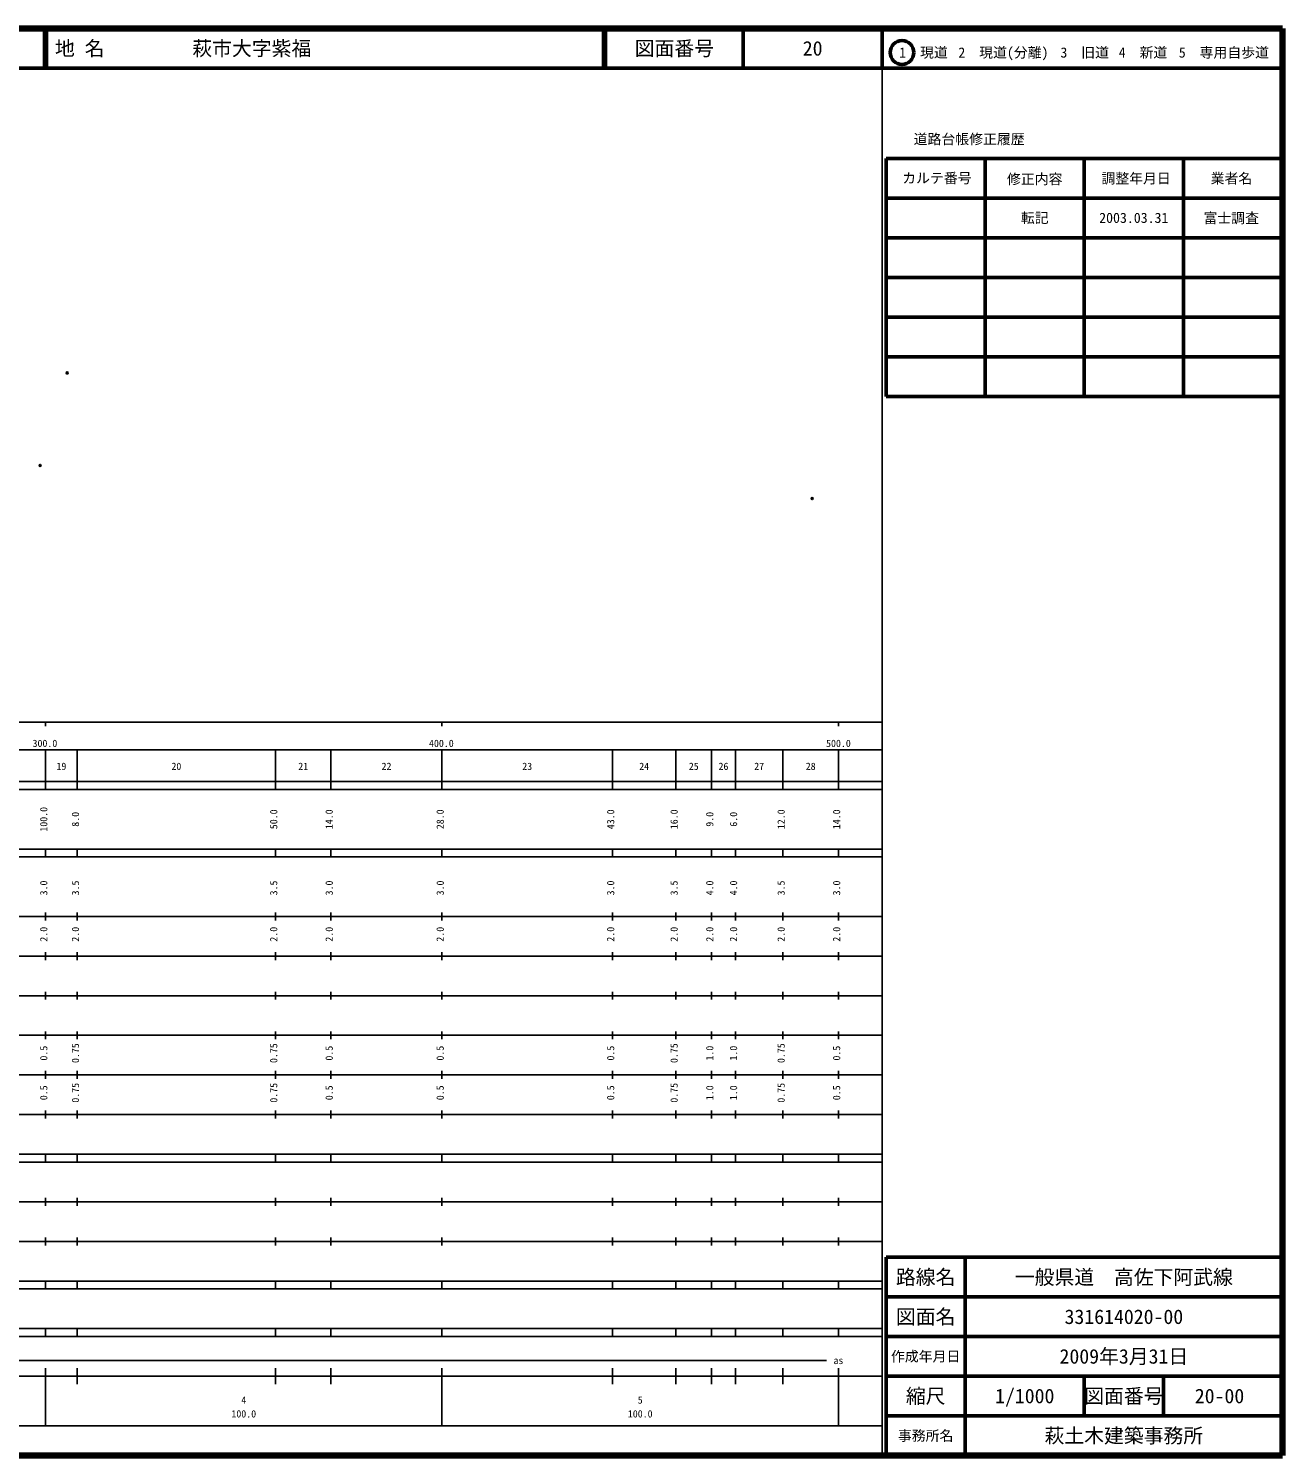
# Model space of a CAD drawing. Units: millimetres on the paper. Extents: x 40 to 680, y 20 to 380.
# Drawn here: x 363.7 to 680, y 20 to 380 of the extents above; entities that cross this region are included whole.
import ezdxf
from ezdxf.enums import TextEntityAlignment as Align

# ---------------------------------------------------------------- set-up
doc = ezdxf.new("R2010")
doc.units = ezdxf.units.MM
doc.header["$PDMODE"] = 32
doc.header["$PDSIZE"] = 0.5
doc.layers.add('M-OTRS', color=6, linetype='Continuous')
doc.layers.add('M-TTL-TXT', color=7, linetype='Continuous')
for name, color, linetype, lineweight in [('M-TTL', 2, 'Continuous', 140), ('M-TTL-BAND', 7, 'Continuous', 25), ('M-TTL-FRAM', 2, 'Continuous', 50), ('M-TTL-LINE', 7, 'Continuous', 50)]:
    doc.layers.add(name, color=color, linetype=linetype, lineweight=lineweight)
doc.styles.add('ＭＳ ゴシック', font='')
doc.styles.get('ＭＳ ゴシック').set_extended_font_data('MS Gothic')

msp = doc.modelspace()

# ---------------------------------------------------------------- linework, layer by layer
at = {"layer": 'M-OTRS'}
for p in [(373.459, 293.098), (366.617, 269.785), (561.366, 261.421)]:
    msp.add_point(p, dxfattribs=at)
at = {"layer": 'M-TTL'}
for p, q in [((680, 380), (40, 380)), ((680, 20), (680, 380)), ((40, 20), (680, 20))]:
    msp.add_line(p, q, dxfattribs=at)
at = {"layer": 'M-TTL-BAND'}
for p, q in [((579, 20), (579, 370)), ((40, 205), (579, 205)), ((368, 205), (368, 204)), ((468, 205), (468, 204)), ((568, 205), (568, 204)), ((68, 198), (579, 198)), ((368, 188), (368, 198)), ((376, 188), (376, 198)), ((426, 188), (426, 198)), ((440, 188), (440, 198)), ((468, 188), (468, 198)), ((511, 188), (511, 198)), ((527, 188), (527, 198)), ((536, 188), (536, 198)), ((542, 188), (542, 198)), ((554, 188), (554, 198)), ((568, 188), (568, 198)), ((40, 190), (579, 190)), ((40, 188), (579, 188)), ((40, 173), (579, 173)), ((368, 171), (368, 173)), ((376, 171), (376, 173)), ((426, 171), (426, 173)), ((440, 171), (440, 173)), ((468, 171), (468, 173)), ((511, 171), (511, 173)), ((527, 171), (527, 173)), ((536, 171), (536, 173)), ((542, 171), (542, 173)), ((554, 171), (554, 173)), ((568, 171), (568, 173)), ((40, 171), (579, 171)), ((40, 156), (579, 156)), ((368, 155), (368, 157)), ((376, 155), (376, 157)), ((426, 155), (426, 157)), ((440, 155), (440, 157)), ((468, 155), (468, 157)), ((511, 155), (511, 157)), ((527, 155), (527, 157)), ((536, 155), (536, 157)), ((542, 155), (542, 157)), ((554, 155), (554, 157)), ((568, 155), (568, 157)), ((46, 146), (579, 146)), ((368, 145), (368, 147)), ((376, 145), (376, 147)), ((426, 145), (426, 147)), ((440, 145), (440, 147)), ((468, 145), (468, 147)), ((511, 145), (511, 147)), ((527, 145), (527, 147)), ((536, 145), (536, 147)), ((542, 145), (542, 147)), ((554, 145), (554, 147)), ((568, 145), (568, 147)), ((368, 135), (368, 137)), ((376, 135), (376, 137)), ((426, 135), (426, 137)), ((440, 135), (440, 137)), ((468, 135), (468, 137)), ((511, 135), (511, 137)), ((527, 135), (527, 137)), ((536, 135), (536, 137)), ((542, 135), (542, 137)), ((554, 135), (554, 137)), ((568, 135), (568, 137)), ((52, 136), (579, 136)), ((46, 126), (579, 126)), ((368, 125), (368, 127)), ((376, 125), (376, 127)), ((426, 125), (426, 127)), ((440, 125), (440, 127)), ((468, 125), (468, 127)), ((511, 125), (511, 127)), ((527, 125), (527, 127)), ((536, 125), (536, 127)), ((542, 125), (542, 127)), ((554, 125), (554, 127)), ((568, 125), (568, 127)), ((52, 116), (579, 116)), ((368, 115), (368, 117)), ((376, 115), (376, 117)), ((426, 115), (426, 117)), ((440, 115), (440, 117)), ((468, 115), (468, 117)), ((511, 115), (511, 117)), ((527, 115), (527, 117)), ((536, 115), (536, 117)), ((542, 115), (542, 117)), ((554, 115), (554, 117)), ((568, 115), (568, 117)), ((46, 106), (579, 106)), ((368, 105), (368, 107)), ((376, 105), (376, 107)), ((426, 105), (426, 107)), ((440, 105), (440, 107)), ((468, 105), (468, 107)), ((511, 105), (511, 107)), ((527, 105), (527, 107)), ((536, 105), (536, 107)), ((542, 105), (542, 107)), ((554, 105), (554, 107)), ((568, 105), (568, 107)), ((40, 96), (579, 96)), ((40, 94), (579, 94)), ((368, 94), (368, 96)), ((376, 94), (376, 96)), ((426, 94), (426, 96)), ((440, 94), (440, 96)), ((468, 94), (468, 96)), ((511, 94), (511, 96)), ((527, 94), (527, 96)), ((536, 94), (536, 96)), ((542, 94), (542, 96)), ((554, 94), (554, 96)), ((568, 94), (568, 96)), ((49, 84), (579, 84)), ((368, 83), (368, 85)), ((376, 83), (376, 85)), ((426, 83), (426, 85)), ((440, 83), (440, 85)), ((468, 83), (468, 85)), ((511, 83), (511, 85)), ((527, 83), (527, 85)), ((536, 83), (536, 85)), ((542, 83), (542, 85)), ((554, 83), (554, 85)), ((568, 83), (568, 85)), ((40, 74), (579, 74)), ((368, 73), (368, 75)), ((376, 73), (376, 75)), ((426, 73), (426, 75)), ((440, 73), (440, 75)), ((468, 73), (468, 75)), ((511, 73), (511, 75)), ((527, 73), (527, 75)), ((536, 73), (536, 75)), ((542, 73), (542, 75)), ((554, 73), (554, 75)), ((568, 73), (568, 75)), ((40, 64), (579, 64)), ((40, 62), (579, 62)), ((368, 62), (368, 64)), ((376, 62), (376, 64)), ((426, 62), (426, 64)), ((440, 62), (440, 64)), ((468, 62), (468, 64)), ((511, 62), (511, 64)), ((527, 62), (527, 64)), ((536, 62), (536, 64)), ((542, 62), (542, 64)), ((554, 62), (554, 64)), ((568, 62), (568, 64)), ((40, 52), (579, 52)), ((368, 50), (368, 52)), ((376, 50), (376, 52)), ((426, 50), (426, 52)), ((440, 50), (440, 52)), ((468, 50), (468, 52)), ((511, 50), (511, 52)), ((527, 50), (527, 52)), ((536, 50), (536, 52)), ((542, 50), (542, 52)), ((554, 50), (554, 52)), ((568, 50), (568, 52)), ((40, 50), (579, 50)), ((71, 44), (565, 44)), ((40, 40), (579, 40)), ((368, 27.5), (368, 42)), ((376, 38), (376, 42)), ((426, 38), (426, 42)), ((440, 38), (440, 42)), ((468, 27.5), (468, 42)), ((511, 38), (511, 42)), ((527, 38), (527, 42)), ((536, 38), (536, 42)), ((542, 38), (542, 42)), ((554, 38), (554, 42)), ((568, 27.5), (568, 42)), ((68, 27.5), (579, 27.5))]:
    msp.add_line(p, q, dxfattribs=at)
at = {"layer": 'M-TTL-FRAM'}
for p, q in [((580, 347.197), (580, 287.197)), ((580, 347.197), (680, 347.197)), ((580, 287.197), (680, 287.197)), ((680, 70), (580, 70)), ((580, 70), (580, 20))]:
    msp.add_line(p, q, dxfattribs=at)
at = {"layer": 'M-TTL-LINE'}
for p, q in [((367.75, 380), (367.75, 370)), ((368.25, 380), (368.25, 370)), ((508.747, 380), (508.747, 370)), ((509.247, 380), (509.247, 370)), ((543.997, 380), (543.997, 370)), ((579, 380), (579, 370)), ((40, 370), (680, 370)), ((605, 347.197), (605, 287.197)), ((630, 347.197), (630, 287.197)), ((655, 347.197), (655, 287.197)), ((580, 337.197), (680, 337.197)), ((580, 327.197), (680, 327.197)), ((580, 317.197), (680, 317.197)), ((580, 307.197), (680, 307.197)), ((580, 297.197), (680, 297.197)), ((600, 70), (600, 20)), ((680, 60), (580, 60)), ((680, 50), (580, 50)), ((680, 40), (580, 40)), ((630, 40), (630, 30)), ((650, 40), (650, 30)), ((680, 30), (580, 30))]:
    msp.add_line(p, q, dxfattribs=at)
msp.add_circle((584.031, 373.958), 3, dxfattribs=at)

# ---------------------------------------------------------------- texts
at = {"layer": 'M-TTL-BAND', "style": 'ＭＳ ゴシック'}
for s, p in [('300.0', (367.844, 198.195)), ('400.0', (467.844, 198.195)), ('500.0', (568, 198.195)), ('19', (372, 192.405)), ('20', (401, 192.405)), ('21', (433, 192.405)), ('22', (454, 192.405)), ('23', (489.5, 192.405)), ('24', (519, 192.405)), ('25', (531.5, 192.405)), ('26', (539, 192.405)), ('27', (548, 192.405)), ('28', (561, 192.405)), ('as', (568, 42.5)), ('4', (418, 32.523)), ('5', (518, 32.523)), ('100.0', (418, 29.033)), ('100.0', (518, 29.033))]:
    msp.add_text(s, height=1.833, dxfattribs=at).set_placement(p, align=Align.BOTTOM_CENTER)
for s, p in [('100.0', (369, 180.5)), ('8.0', (377, 180.5)), ('50.0', (427, 180.5)), ('14.0', (441, 180.5)), ('28.0', (469, 180.5)), ('43.0', (512, 180.5)), ('16.0', (528, 180.5)), ('9.0', (537, 180.5)), ('6.0', (543, 180.5)), ('12.0', (555, 180.5)), ('14.0', (569, 180.5)), ('3.0', (369, 163.174)), ('3.5', (377, 163.174)), ('3.5', (427, 163.174)), ('3.0', (441, 163.174)), ('3.0', (469, 163.174)), ('3.0', (512, 163.174)), ('3.5', (528, 163.174)), ('4.0', (537, 163.174)), ('4.0', (543, 163.174)), ('3.5', (555, 163.174)), ('3.0', (569, 163.174)), ('2.0', (369, 151.5)), ('2.0', (377, 151.5)), ('2.0', (427, 151.5)), ('2.0', (441, 151.5)), ('2.0', (469, 151.5)), ('2.0', (512, 151.5)), ('2.0', (528, 151.5)), ('2.0', (537, 151.5)), ('2.0', (543, 151.5)), ('2.0', (555, 151.5)), ('2.0', (569, 151.5)), ('0.5', (369, 121.5)), ('0.75', (377, 121.5)), ('0.75', (427, 121.5)), ('0.5', (441, 121.5)), ('0.5', (469, 121.5)), ('0.5', (512, 121.5)), ('0.75', (528, 121.5)), ('1.0', (537, 121.5)), ('1.0', (543, 121.5)), ('0.75', (555, 121.5)), ('0.5', (569, 121.5)), ('0.5', (369, 111.5)), ('0.75', (377, 111.5)), ('0.75', (427, 111.5)), ('0.5', (441, 111.5)), ('0.5', (469, 111.5)), ('0.5', (512, 111.5)), ('0.75', (528, 111.5)), ('1.0', (537, 111.5)), ('1.0', (543, 111.5)), ('0.75', (555, 111.5)), ('0.5', (569, 111.5))]:
    msp.add_text(s, height=1.833, rotation=90, dxfattribs=at).set_placement(p, align=Align.BOTTOM_CENTER)
at = {"layer": 'M-TTL-TXT', "style": 'ＭＳ ゴシック'}
for s, p in [('地 名', (370.38, 375)), ('萩市大字紫福', (405.024, 375))]:
    msp.add_text(s, height=3.666, dxfattribs=at).set_placement(p, align=Align.MIDDLE_LEFT)
for s, height, p in [('図面番号', 3.666, (526.622, 375)), ('20', 3.666, (561.497, 375)), ('1\u3000現道', 2.566, (589.448, 373.958)), ('2\u3000現道(分離)', 2.566, (609.619, 373.958)), ('3\u3000旧道', 2.566, (630.121, 373.958)), ('4\u3000新道', 2.566, (644.824, 373.958)), ('5\u3000専用自歩道', 2.566, (665.228, 373.958)), ('道路台帳修正履歴', 2.566, (600.968, 352.113)), ('カルテ番号', 2.566, (592.839, 342.277)), ('修正内容', 2.566, (617.509, 342.023)), ('調整年月日', 2.566, (643.089, 342.197)), ('業者名', 2.566, (667.134, 342.197)), ('転記', 2.566, (617.5, 332.245)), ('2003.03.31', 2.566, (642.5, 332.245)), ('富士調査', 2.566, (667.077, 332.189)), ('路線名', 3.666, (590, 65)), ('路線名', 3.666, (590, 65)), ('一般県道\u3000高佐下阿武線', 3.666, (640, 65)), ('図面名', 3.666, (590, 55)), ('図面名', 3.666, (590, 55)), ('331614020-00', 3.666, (640, 55)), ('2009年3月31日', 3.666, (640, 45)), ('作成年月日', 2.566, (590, 45)), ('作成年月日', 2.566, (590, 45)), ('縮尺', 3.666, (590, 35)), ('縮尺', 3.666, (590, 35)), ('1/1000', 3.666, (615, 35)), ('図面番号', 3.666, (640, 35)), ('図面番号', 3.666, (640, 35)), ('20-00', 3.666, (664.125, 35)), ('事務所名', 2.566, (590, 25)), ('事務所名', 2.566, (590, 25)), ('萩土木建築事務所', 3.666, (640, 25))]:
    msp.add_text(s, height=height, dxfattribs=at).set_placement(p, align=Align.MIDDLE_CENTER)

doc.saveas('drawing.dxf')
